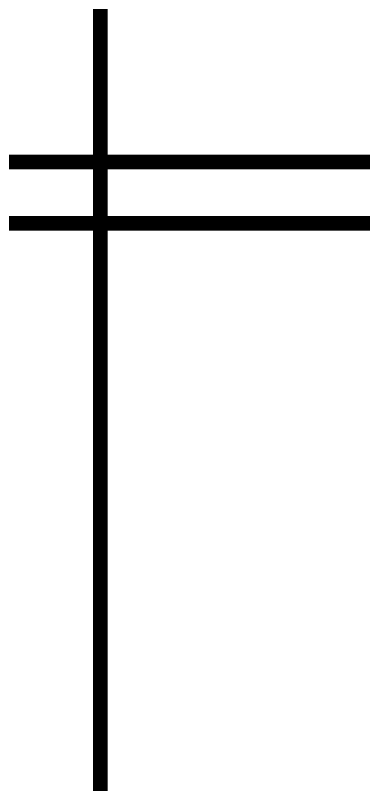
# Model space of a CAD drawing. Extents: x 0.1 to 11.6, y 0.3 to 16.2.
# Drawn here: x 8.487 to 8.724, y 12.469 to 12.993 of the extents above; entities that cross this region are included whole.
import ezdxf

# ---------------------------------------------------------------- set-up
doc = ezdxf.new("R2010")
doc.units = 0
doc.header["$MEASUREMENT"] = 0

msp = doc.modelspace()

# ---------------------------------------------------------------- linework, layer by layer
at = {"color": 0}
for points, const_width in [([(8.54497, 12.8933), (8.54497, 13.39)], 0.01), ([(8.90169, 12.8933), (8.35667, 12.8933)], 0.01), ([(8.55333, 12.8917), (8.50331, 12.8917)], 0.00667), ([(8.54497, 12.8933), (8.54497, 12.8517)], 0.01), ([(8.54497, 12.8517), (8.54497, 12.8933)], 0.00667), ([(8.54497, 12.8517), (8.54497, 12.8933)], 0.00667), ([(8.62999, 12.8917), (8.58003, 12.8917)], 0.00667), ([(8.70503, 12.8917), (8.655, 12.8917)], 0.00667), ([(8.35667, 12.8517), (8.90169, 12.8517)], 0.01), ([(8.50331, 12.8533), (8.55333, 12.8533)], 0.00667), ([(8.54497, 12.0667), (8.54497, 12.8517)], 0.01), ([(8.58003, 12.8533), (8.62999, 12.8533)], 0.00667), ([(8.655, 12.8533), (8.70503, 12.8533)], 0.00667)]:
    msp.add_lwpolyline(points, dxfattribs=dict(at, const_width=const_width))

doc.saveas('drawing.dxf')
